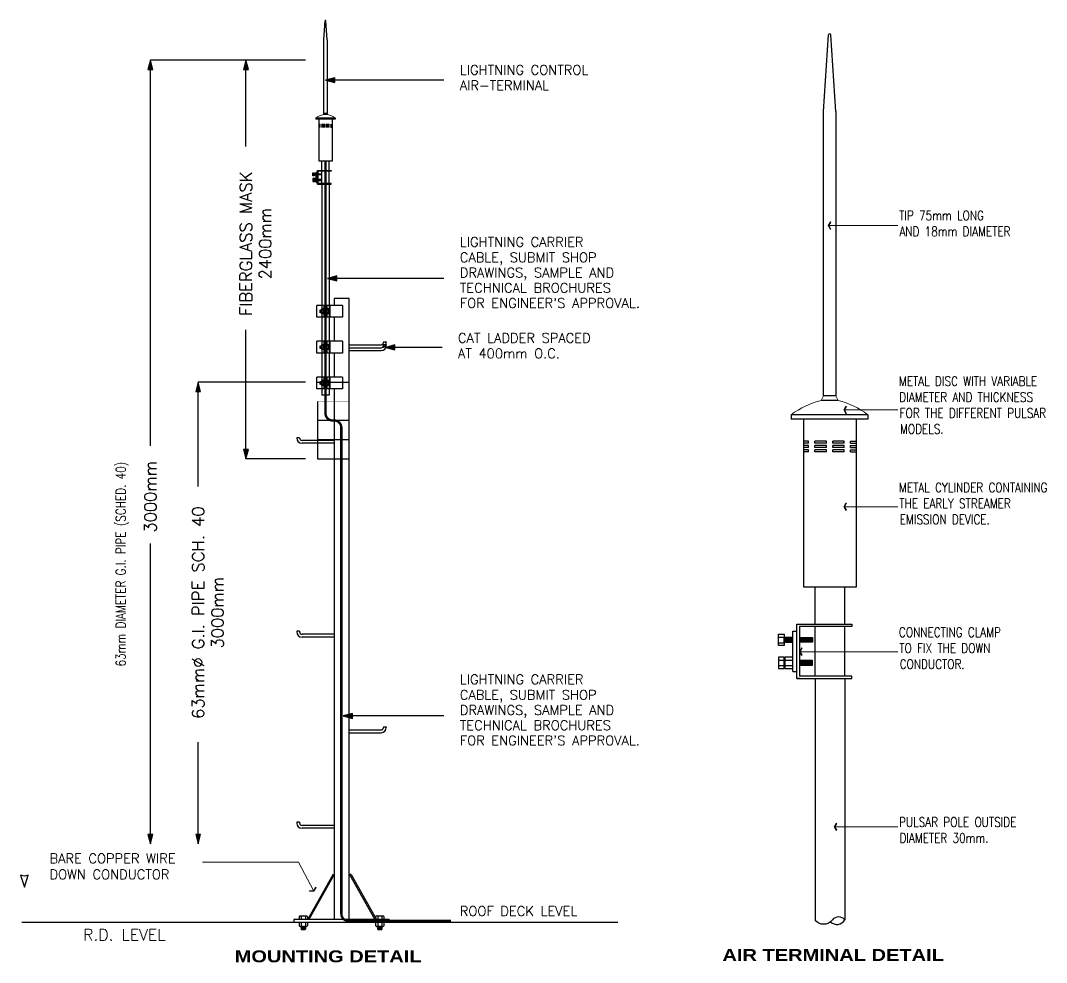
# Model space of a CAD drawing. Header units: inches. Extents: x 43476 to 109388, y -366 to 63191.
# Drawn here: x 71748 to 93215, y 43478 to 63191 of the extents above; entities that cross this region are included whole.
import ezdxf
from ezdxf.enums import TextEntityAlignment as Align

# ---------------------------------------------------------------- set-up
doc = ezdxf.new("R2010")
doc.units = ezdxf.units.IN
doc.header["$MEASUREMENT"] = 0
for name, pattern in [('CENTER', [2, 1.25, -0.25, 0.25, -0.25]), ('CENTERED', [61, 1, -20, 20, -20]), ('HIDDEN2', [0.1875, 0.125, -0.0625])]:
    doc.linetypes.add(name, pattern=pattern)
doc.layers.get('0').update_dxf_attribs({"true_color": 0xc2ced6})
for name, color, linetype in [('DIM', 1, 'Continuous'), ('KIDLAT', 1, 'Continuous'), ('OBJECT', 7, 'Continuous'), ('OLDDIM', 1, 'Continuous'), ('TBK', 6, 'Continuous'), ('TBLOCK', 7, 'Continuous')]:
    doc.layers.add(name, color=color, linetype=linetype)
doc.layers.add('text', color=2, linetype='Continuous', lineweight=0)
doc.styles.add('RAM1', font='sanssb__.ttf')
doc.styles.add('RomanS', font='romans.shx')

# ---------------------------------------------------------------- blocks, each defined once
blk = doc.blocks.new('TXT-ARW')
at = {"color": 3}
for p, q in [((-180, 312), (-222, 288)), ((-55, 0), (-222, 288)), ((-55, 0), (-222, -288)), ((0, 0), (-180, 312)), ((0, 0), (-180, -312)), ((-180, -312), (-222, -288))]:
    blk.add_line(p, q, dxfattribs=at)
blk = doc.blocks.new('ARROW3')
for p, q in [((-38, 160), (0, 0)), ((464, 0), (-38, 160)), ((0, 0), (-38, -160)), ((-38, -160), (464, 0))]:
    blk.add_line(p, q)

msp = doc.modelspace()

# ---------------------------------------------------------------- linework, layer by layer
at = {"color": 8}
for p, q in [((77862.7, 60001.6), (77891.7, 60001.6)), ((77862.7, 59942), (77862.7, 60001.6)), ((77862.7, 59986.1), (77891.7, 59986.1)), ((77862.7, 59957.5), (77891.7, 59957.5)), ((77891.7, 59942), (77862.7, 59942)), ((77891.7, 60001.6), (77891.7, 59942)), ((77937.4, 59984.2), (77891.7, 59984.2)), ((77891.7, 59959.4), (77891.7, 59984.2)), ((77891.7, 59959.4), (77937.4, 59959.4)), ((77892.1, 59984.2), (77892.1, 59959.4)), ((77895.3, 59984.2), (77895.3, 59959.4)), ((77898.6, 59984.2), (77898.6, 59959.4)), ((77901.8, 59984.2), (77901.8, 59959.4)), ((77905, 59984.2), (77905, 59959.4)), ((77908.3, 59984.2), (77908.3, 59959.4)), ((77911.5, 59984.2), (77911.5, 59959.4)), ((77914.7, 59984.2), (77914.7, 59959.4)), ((77918, 59984.2), (77918, 59959.4)), ((77921.2, 59984.2), (77921.2, 59959.4)), ((77924.5, 59984.2), (77924.5, 59959.4)), ((77927.7, 59984.2), (77927.7, 59959.4)), ((77930.9, 59984.2), (77930.9, 59959.4)), ((77934.2, 59984.2), (77934.2, 59959.4)), ((77937.4, 60017), (77958.7, 60017)), ((77937.4, 59807.1), (77937.4, 60017)), ((77958.7, 59769.5), (77958.7, 60054.6)), ((77958.7, 60054.6), (77971.9, 60054.6)), ((77958.7, 60054.6), (78244.7, 60054.6)), ((77971.9, 60041.4), (77971.9, 59782.7)), ((78244.7, 60041.4), (77971.9, 60041.4)), ((77971.9, 59984.2), (78039.5, 59984.2)), ((78039.5, 59959.4), (77971.9, 59959.4)), ((77974.8, 59984.2), (77974.8, 59959.4)), ((77978, 59984.2), (77978, 59959.4)), ((77981.3, 59984.2), (77981.3, 59959.4)), ((77984.5, 59984.2), (77984.5, 59959.4)), ((77987.8, 59984.2), (77987.8, 59959.4)), ((77991, 59984.2), (77991, 59959.4)), ((77994.2, 59984.2), (77994.2, 59959.4)), ((77997.5, 59984.2), (77997.5, 59959.4)), ((78000.7, 59984.2), (78000.7, 59959.4)), ((78003.9, 59984.2), (78003.9, 59959.4)), ((78007.2, 59984.2), (78007.2, 59959.4)), ((78010.4, 59984.2), (78010.4, 59959.4)), ((78013.6, 59984.2), (78013.6, 59959.4)), ((78016.9, 59984.2), (78016.9, 59959.4)), ((78020.1, 59984.2), (78020.1, 59959.4)), ((78023.4, 59984.2), (78023.4, 59959.4)), ((78026.6, 59984.2), (78026.6, 59959.4)), ((78029.8, 59984.2), (78029.8, 59959.4)), ((78033.1, 59984.2), (78033.1, 59959.4)), ((78036.3, 59984.2), (78036.3, 59959.4)), ((78039.5, 59984.2), (78039.5, 59959.4)), ((78244.7, 60054.6), (78244.7, 60041.4)), ((77862.7, 59882.1), (77862.7, 59822.5)), ((77891.7, 59882.1), (77862.7, 59882.1)), ((77862.7, 59866.6), (77891.7, 59866.6)), ((77862.7, 59838), (77891.7, 59838)), ((77862.7, 59822.5), (77891.7, 59822.5)), ((77891.7, 59822.5), (77891.7, 59882.1)), ((77891.7, 59864.7), (77895.7, 59864.7)), ((77891.7, 59864.7), (77891.7, 59839.9)), ((77895.7, 59839.9), (77891.7, 59839.9)), ((77937.4, 59882.1), (77895.7, 59882.1)), ((77895.7, 59882.1), (77895.7, 59822.5)), ((77895.7, 59866.6), (77937.4, 59866.6)), ((77895.7, 59838), (77937.4, 59838)), ((77895.7, 59822.5), (77937.4, 59822.5)), ((77937.4, 59822.5), (77937.4, 59882.1)), ((77937.4, 59807.1), (77958.7, 59807.1)), ((77958.7, 59769.5), (77971.9, 59769.5)), ((77971.9, 59769.5), (77958.7, 59769.5)), ((77958.7, 59769.5), (78244.7, 59769.5)), ((78039.5, 59864.7), (77971.9, 59864.7)), ((77971.9, 59839.9), (78039.5, 59839.9)), ((78244.7, 59782.7), (77971.9, 59782.7)), ((77974.8, 59839.9), (77974.8, 59864.7)), ((77978, 59839.9), (77978, 59864.7)), ((77981.3, 59839.9), (77981.3, 59864.7)), ((77984.5, 59839.9), (77984.5, 59864.7)), ((77987.8, 59839.9), (77987.8, 59864.7)), ((77991, 59839.9), (77991, 59864.7)), ((77994.2, 59839.9), (77994.2, 59864.7)), ((77997.5, 59839.9), (77997.5, 59864.7)), ((78000.7, 59839.9), (78000.7, 59864.7)), ((78003.9, 59839.9), (78003.9, 59864.7)), ((78007.2, 59839.9), (78007.2, 59864.7)), ((78010.4, 59839.9), (78010.4, 59864.7)), ((78013.6, 59839.9), (78013.6, 59864.7)), ((78016.9, 59839.9), (78016.9, 59864.7)), ((78020.1, 59839.9), (78020.1, 59864.7)), ((78023.4, 59839.9), (78023.4, 59864.7)), ((78026.6, 59839.9), (78026.6, 59864.7)), ((78029.8, 59839.9), (78029.8, 59864.7)), ((78033.1, 59839.9), (78033.1, 59864.7)), ((78036.3, 59839.9), (78036.3, 59864.7)), ((78039.5, 59839.9), (78039.5, 59864.7)), ((78244.7, 59769.5), (78244.7, 59782.7)), ((87994.9, 50559.5), (88047.8, 50559.5)), ((87994.9, 49418.7), (87994.9, 50559.5)), ((87994.9, 50559.5), (89139.2, 50559.5)), ((88047.8, 50506.6), (88047.8, 49471.6)), ((89139.2, 50506.6), (88047.8, 50506.6)), ((89139.2, 50559.5), (89139.2, 50506.6)), ((87610.8, 50347.5), (87726.6, 50347.5)), ((87610.8, 50108.8), (87610.8, 50347.5)), ((87610.8, 50285.4), (87726.6, 50285.4)), ((87726.6, 50347.5), (87726.6, 50108.8)), ((87909.7, 50277.9), (87726.6, 50277.9)), ((87726.6, 50178.4), (87726.6, 50277.9)), ((87728.4, 50277.9), (87728.4, 50178.4)), ((87741.3, 50277.9), (87741.3, 50178.4)), ((87754.3, 50277.9), (87754.3, 50178.4)), ((87767.2, 50277.9), (87767.2, 50178.4)), ((87780.2, 50277.9), (87780.2, 50178.4)), ((87793.1, 50277.9), (87793.1, 50178.4)), ((87806.1, 50277.9), (87806.1, 50178.4)), ((87819, 50277.9), (87819, 50178.4)), ((87832, 50277.9), (87832, 50178.4)), ((87844.9, 50277.9), (87844.9, 50178.4)), ((87857.9, 50277.9), (87857.9, 50178.4)), ((87870.8, 50277.9), (87870.8, 50178.4)), ((87883.8, 50277.9), (87883.8, 50178.4)), ((87896.7, 50277.9), (87896.7, 50178.4)), ((87909.7, 50408.9), (87994.9, 50408.9)), ((87909.7, 49569.3), (87909.7, 50408.9)), ((88047.8, 50277.9), (88318.3, 50277.9)), ((88059.3, 50277.9), (88059.3, 50178.4)), ((88072.3, 50277.9), (88072.3, 50178.4)), ((88085.2, 50277.9), (88085.2, 50178.4)), ((88098.2, 50277.9), (88098.2, 50178.4)), ((88111.1, 50277.9), (88111.1, 50178.4)), ((88124.1, 50277.9), (88124.1, 50178.4)), ((88137, 50277.9), (88137, 50178.4)), ((88150, 50277.9), (88150, 50178.4)), ((88162.9, 50277.9), (88162.9, 50178.4)), ((88175.9, 50277.9), (88175.9, 50178.4)), ((88188.8, 50277.9), (88188.8, 50178.4)), ((88201.8, 50277.9), (88201.8, 50178.4)), ((88214.7, 50277.9), (88214.7, 50178.4)), ((88227.7, 50277.9), (88227.7, 50178.4)), ((88240.6, 50277.9), (88240.6, 50178.4)), ((88253.6, 50277.9), (88253.6, 50178.4)), ((88266.5, 50277.9), (88266.5, 50178.4)), ((88279.5, 50277.9), (88279.5, 50178.4)), ((88292.4, 50277.9), (88292.4, 50178.4)), ((88305.4, 50277.9), (88305.4, 50178.4)), ((88318.3, 50277.9), (88318.3, 50178.4)), ((87610.8, 50170.9), (87726.6, 50170.9)), ((87726.6, 50108.8), (87610.8, 50108.8)), ((87726.6, 50178.4), (87909.7, 50178.4)), ((88318.3, 50178.4), (88047.8, 50178.4)), ((87610.8, 49869.4), (87610.8, 49630.7)), ((87726.6, 49869.4), (87610.8, 49869.4)), ((87610.8, 49807.3), (87726.6, 49807.3)), ((87726.6, 49630.7), (87726.6, 49869.4)), ((87909.7, 49869.4), (87742.7, 49869.4)), ((87742.7, 49869.4), (87742.7, 49630.7)), ((87742.7, 49807.3), (87909.7, 49807.3)), ((87909.7, 49630.7), (87909.7, 49869.4)), ((87610.8, 49692.8), (87726.6, 49692.8)), ((87610.8, 49630.7), (87726.6, 49630.7)), ((87726.6, 49799.8), (87742.7, 49799.8)), ((87726.6, 49799.8), (87726.6, 49700.4)), ((87742.7, 49700.4), (87726.6, 49700.4)), ((87742.7, 49692.8), (87909.7, 49692.8)), ((87742.7, 49630.7), (87909.7, 49630.7)), ((88318.3, 49799.8), (88047.8, 49799.8)), ((88047.8, 49700.4), (88318.3, 49700.4)), ((88059.3, 49700.4), (88059.3, 49799.8)), ((88072.3, 49700.4), (88072.3, 49799.8)), ((88085.2, 49700.4), (88085.2, 49799.8)), ((88098.2, 49700.4), (88098.2, 49799.8)), ((88111.1, 49700.4), (88111.1, 49799.8)), ((88124.1, 49700.4), (88124.1, 49799.8)), ((88137, 49700.4), (88137, 49799.8)), ((88150, 49700.4), (88150, 49799.8)), ((88162.9, 49700.4), (88162.9, 49799.8)), ((88175.9, 49700.4), (88175.9, 49799.8)), ((88188.8, 49700.4), (88188.8, 49799.8)), ((88201.8, 49700.4), (88201.8, 49799.8)), ((88214.7, 49700.4), (88214.7, 49799.8)), ((88227.7, 49700.4), (88227.7, 49799.8)), ((88240.6, 49700.4), (88240.6, 49799.8)), ((88253.6, 49700.4), (88253.6, 49799.8)), ((88266.5, 49700.4), (88266.5, 49799.8)), ((88279.5, 49700.4), (88279.5, 49799.8)), ((88292.4, 49700.4), (88292.4, 49799.8)), ((88305.4, 49700.4), (88305.4, 49799.8)), ((88318.3, 49700.4), (88318.3, 49799.8)), ((87909.7, 49569.3), (87994.9, 49569.3)), ((87994.9, 49418.7), (88047.8, 49418.7)), ((88047.8, 49418.7), (87994.9, 49418.7)), ((87994.9, 49418.7), (89139.2, 49418.7)), ((89139.2, 49471.6), (88047.8, 49471.6)), ((89139.2, 49418.7), (89139.2, 49471.6))]:
    msp.add_line(p, q, dxfattribs=at)
at = {"layer": 'KIDLAT', "color": 8}
for p, q in [((74465.3, 54287), (74465.3, 62358)), ((77713.1, 62358), (74465.3, 62358)), ((76465.3, 60552.6), (76465.3, 62358)), ((80605.8, 61942.5), (78129.1, 61942.5)), ((80605.8, 57793.5), (78170.8, 57793.5)), ((76465.3, 54020.9), (76465.3, 56720.3)), ((80567.8, 56349.5), (79389.1, 56349.5)), ((75465.3, 53442), (75465.3, 55620.9)), ((77713.1, 55620.9), (75465.3, 55620.9)), ((77713.1, 54020.9), (76465.3, 54020.9)), ((74465.3, 45960), (74465.3, 52248)), ((80605.8, 48638.5), (78500.2, 48638.5)), ((75465.3, 45960), (75465.3, 48088.4))]:
    msp.add_line(p, q, dxfattribs=at)
at = {"layer": 'KIDLAT'}
for p, q in [((77963.1, 55620.9), (78627.1, 55620.9)), ((78627.1, 54020.9), (78627.1, 55620.9)), ((77963.1, 55220.9), (77963.1, 54020.9)), ((78627.1, 54820.9), (77963.1, 54820.9)), ((78295.1, 54420.9), (78627.1, 54420.9)), ((77963.1, 54020.9), (78627.1, 54020.9)), ((78627.1, 46673.6), (78627.1, 54020.9))]:
    msp.add_line(p, q, dxfattribs=at)
at = {"layer": 'KIDLAT', "linetype": 'HIDDEN2'}
for p, q in [((78627.1, 55220.9), (77963.1, 55220.9)), ((77963.1, 54020.9), (78295.1, 54020.9))]:
    msp.add_line(p, q, dxfattribs=at)
at = {"layer": 'KIDLAT'}
for points in [[(74465.3, 62358), (74413.5, 62164.8), (74517, 62164.8)], [(76465.3, 62358), (76413.5, 62164.8), (76517, 62164.8)], [(78129.1, 61942.5), (78322.3, 61890.7), (78322.3, 61994.3)], [(78170.8, 57793.5), (78364, 57741.7), (78364, 57845.3)], [(79389.1, 56349.5), (79582.2, 56297.7), (79582.2, 56401.2)], [(75465.3, 55620.9), (75413.5, 55427.7), (75517, 55427.7)], [(76465.3, 54020.9), (76517, 54214), (76413.5, 54214)], [(78500.2, 48638.5), (78693.4, 48586.7), (78693.4, 48690.3)], [(74465.3, 45960), (74517, 46153.2), (74413.5, 46153.2)], [(75465.3, 45960), (75517, 46153.2), (75413.5, 46153.2)]]:
    msp.add_lwpolyline(points, close=True, dxfattribs=at)
at = {"layer": 'KIDLAT', "linetype": 'CENTER', "const_width": 50}
msp.add_lwpolyline([(78129.1, 60248.5), (78129.1, 55220.9)], dxfattribs=at)
at = {"layer": 'KIDLAT', "linetype": 'CENTERED', "const_width": 50}
msp.add_lwpolyline([(78461.1, 54420.9), (78461.1, 54670.9, 0.4142136), (78311.1, 54820.9), (78279.1, 54820.9, -0.4142136), (78129.1, 54970.9), (78129.1, 55220.9)], format="xyb", dxfattribs=at)
at = {"layer": 'KIDLAT', "linetype": 'CENTER', "const_width": 50}
msp.add_lwpolyline([(80757.2, 44347.1), (78611.1, 44347.1, -0.4142136), (78461.1, 44497.1), (78461.1, 54420.9)], format="xyb", dxfattribs=at)
at = {"layer": 'KIDLAT'}
for points in [[(74517, 62164.8), (74413.5, 62164.8), (74465.3, 62358)], [(76517, 62164.8), (76413.5, 62164.8), (76465.3, 62358)], [(78322.3, 61994.3), (78322.3, 61890.7), (78129.1, 61942.5)], [(78364, 57845.3), (78364, 57741.7), (78170.8, 57793.5)], [(79582.2, 56401.2), (79582.2, 56297.7), (79389.1, 56349.5)], [(75517, 55427.7), (75413.5, 55427.7), (75465.3, 55620.9)], [(76413.5, 54214), (76517, 54214), (76465.3, 54020.9)], [(78693.4, 48690.3), (78693.4, 48586.7), (78500.2, 48638.5)], [(74413.5, 46153.2), (74517, 46153.2), (74465.3, 45960)], [(75413.5, 46153.2), (75517, 46153.2), (75465.3, 45960)]]:
    msp.add_solid(points, dxfattribs=at)
at = {"layer": 'OBJECT', "color": 2}
for p, q in [((78097, 62784.8), (78122.8, 63185.2)), ((78161.2, 62784.8), (78135.3, 63185.2)), ((78097, 61248.2), (78097, 62784.8)), ((78161.2, 62784.8), (78161.2, 61248.2)), ((88548.1, 61287.5), (88651.6, 62889.5)), ((88805, 61287.5), (88701.5, 62889.5)), ((88548.1, 55335.2), (88548.1, 61287.5)), ((88805, 61287.5), (88805, 55335.2)), ((78053.3, 60054.6), (78053.3, 60248.5)), ((78208.4, 60054.6), (78208.4, 60248.5)), ((78053.4, 59769.5), (78053.4, 55348.8)), ((78208.4, 59769.5), (78208.4, 55348.8)), ((78208.4, 55348.8), (78053.4, 55348.8)), ((88373.4, 50559.5), (88373.4, 51335.2)), ((88993.8, 50559.5), (88993.8, 51335.2)), ((88373.8, 49418.7), (88373.8, 44368.5)), ((88993.8, 49418.7), (88993.8, 44368.5))]:
    msp.add_line(p, q, dxfattribs=at)
at = {"layer": 'OBJECT', "color": 3}
for p, q in [((78173.6, 61224.8), (78084.6, 61224.8)), ((78161.2, 61248.2), (78097, 61248.2)), ((77928.6, 61149.7), (77928.6, 61126.1)), ((78329.8, 61149.6), (77928.6, 61149.6)), ((78329.8, 61126.1), (77928.6, 61126.1)), ((78268, 61126.1), (77993.7, 61126.1)), ((77993.7, 60248.5), (77993.7, 61126.1)), ((78019, 61011.6), (77993.7, 61011.6)), ((78019, 61000.5), (77993.7, 61000.5)), ((78019, 60989.3), (77993.7, 60989.3)), ((78019, 60978.1), (77993.7, 60978.1)), ((78019, 61000.5), (78019, 61011.6)), ((78019, 60978.1), (78019, 60989.3)), ((78052.2, 61000.5), (78052.2, 61011.6)), ((78112.6, 61011.6), (78052.2, 61011.6)), ((78112.6, 61000.5), (78052.2, 61000.5)), ((78052.2, 60978.1), (78052.2, 60989.3)), ((78112.6, 60989.3), (78052.2, 60989.3)), ((78112.6, 60978.1), (78052.2, 60978.1)), ((78112.6, 61000.5), (78112.6, 61011.6)), ((78112.6, 60978.1), (78112.6, 60989.3)), ((78145.8, 61000.5), (78145.8, 61011.6)), ((78206.2, 61011.6), (78145.8, 61011.6)), ((78206.2, 61000.5), (78145.8, 61000.5)), ((78145.8, 60978.1), (78145.8, 60989.3)), ((78206.2, 60989.3), (78145.8, 60989.3)), ((78206.2, 60978.1), (78145.8, 60978.1)), ((78206.2, 61000.5), (78206.2, 61011.6)), ((78206.2, 60978.1), (78206.2, 60989.3)), ((78239.3, 61000.5), (78239.3, 61011.6)), ((78239.3, 61011.6), (78268, 61011.6)), ((78239.3, 61000.5), (78268, 61000.5)), ((78239.3, 60978.1), (78239.3, 60989.3)), ((78239.3, 60989.3), (78268, 60989.3)), ((78239.3, 60978.1), (78268, 60978.1)), ((78268, 61126.1), (78268, 60248.5)), ((78329.8, 61149.7), (78329.8, 61126.1)), ((78019, 60966.9), (77993.7, 60966.9)), ((78019, 60955.8), (77993.7, 60955.8)), ((78019, 60955.8), (78019, 60966.9)), ((78052.2, 60955.8), (78052.2, 60966.9)), ((78112.6, 60966.9), (78052.2, 60966.9)), ((78112.6, 60955.8), (78052.2, 60955.8)), ((78112.6, 60955.8), (78112.6, 60966.9)), ((78145.8, 60955.8), (78145.8, 60966.9)), ((78206.2, 60966.9), (78145.8, 60966.9)), ((78206.2, 60955.8), (78145.8, 60955.8)), ((78206.2, 60955.8), (78206.2, 60966.9)), ((78239.3, 60955.8), (78239.3, 60966.9)), ((78239.3, 60966.9), (78268, 60966.9)), ((78239.3, 60955.8), (78268, 60955.8)), ((78268, 60248.5), (77993.7, 60248.5)), ((78622.6, 57374.5), (78307.7, 57374.5)), ((78307.7, 57374.5), (78307.7, 57229.5)), ((78624.9, 44379), (78622.6, 57374.5)), ((78307.7, 56979.6), (78307.7, 56479.7)), ((78307.7, 56229.8), (78307.7, 55729.9)), ((78307.7, 55480), (78310.2, 44384.1)), ((88854.5, 55241.7), (88498.6, 55241.7)), ((88805, 55335.2), (88548.1, 55335.2)), ((87874.4, 54941), (87874.4, 54846.9)), ((89479.7, 54940.7), (87874.4, 54940.7)), ((89479.7, 54846.9), (87874.4, 54846.9)), ((88134.9, 51335.2), (88134.9, 54846.9)), ((89232.3, 54846.9), (88134.9, 54846.9)), ((89232.3, 54846.9), (89232.3, 51335.2)), ((89479.7, 54941), (89479.7, 54846.9)), ((88236.3, 54388.7), (88134.9, 54388.7)), ((88236.3, 54344), (88134.9, 54344)), ((88236.3, 54344), (88236.3, 54388.7)), ((88369, 54344), (88369, 54388.7)), ((88610.7, 54388.7), (88369, 54388.7)), ((88610.7, 54344), (88369, 54344)), ((88610.7, 54344), (88610.7, 54388.7)), ((88743.4, 54344), (88743.4, 54388.7)), ((88985.1, 54388.7), (88743.4, 54388.7)), ((88985.1, 54344), (88743.4, 54344)), ((88985.1, 54344), (88985.1, 54388.7)), ((89117.8, 54344), (89117.8, 54388.7)), ((89117.8, 54388.7), (89232.3, 54388.7)), ((89117.8, 54344), (89232.3, 54344)), ((88236.3, 54299.3), (88134.9, 54299.3)), ((88236.3, 54254.6), (88134.9, 54254.6)), ((88236.3, 54209.9), (88134.9, 54209.9)), ((88236.3, 54165.2), (88134.9, 54165.2)), ((88236.3, 54254.6), (88236.3, 54299.3)), ((88236.3, 54165.2), (88236.3, 54209.9)), ((88369, 54254.6), (88369, 54299.3)), ((88610.7, 54299.3), (88369, 54299.3)), ((88610.7, 54254.6), (88369, 54254.6)), ((88369, 54165.2), (88369, 54209.9)), ((88610.7, 54209.9), (88369, 54209.9)), ((88610.7, 54165.2), (88369, 54165.2)), ((88610.7, 54254.6), (88610.7, 54299.3)), ((88610.7, 54165.2), (88610.7, 54209.9)), ((88743.4, 54254.6), (88743.4, 54299.3)), ((88985.1, 54299.3), (88743.4, 54299.3)), ((88985.1, 54254.6), (88743.4, 54254.6)), ((88743.4, 54165.2), (88743.4, 54209.9)), ((88985.1, 54209.9), (88743.4, 54209.9)), ((88985.1, 54165.2), (88743.4, 54165.2)), ((88985.1, 54254.6), (88985.1, 54299.3)), ((88985.1, 54165.2), (88985.1, 54209.9)), ((89117.8, 54254.6), (89117.8, 54299.3)), ((89117.8, 54299.3), (89232.3, 54299.3)), ((89117.8, 54254.6), (89232.3, 54254.6)), ((89117.8, 54165.2), (89117.8, 54209.9)), ((89117.8, 54209.9), (89232.3, 54209.9)), ((89117.8, 54165.2), (89232.3, 54165.2)), ((89232.3, 51335.2), (88134.9, 51335.2)), ((78280.3, 45311.8), (77750.1, 44372.1)), ((78310.6, 45316.9), (77780.4, 44377.2)), ((78275.2, 45316.9), (78310.6, 45316.9)), ((78629.9, 45316.9), (79160.1, 44377.2)), ((78665.2, 45316.9), (78629.9, 45316.9)), ((78665.2, 45316.9), (79195.4, 44377.2)), ((79464.9, 44377.2), (77465.4, 44377.2)), ((77465.4, 44377.2), (77465.4, 44317.2)), ((79464.9, 44317.2), (77465.4, 44317.2)), ((79464.9, 44377.2), (79464.9, 44317.2))]:
    msp.add_line(p, q, dxfattribs=at)
at = {"layer": 'OBJECT', "color": 8}
for p, q in [((78053.3, 59782.7), (78053.3, 60041.4)), ((78208.4, 59782.7), (78208.4, 60041.4)), ((78482.7, 57229.5), (77947.8, 57229.5)), ((77947.8, 56979.6), (77947.8, 57229.5)), ((78015.3, 57128.9), (78015.3, 57080.2)), ((78018.1, 57134.5), (78015.6, 57080.2)), ((78018.1, 57080.2), (78020.9, 57128.9)), ((78023.7, 57134.5), (78020.9, 57074.5)), ((78023.7, 57080.2), (78026.5, 57128.9)), ((78029.3, 57134.5), (78026.5, 57074.5)), ((78029.3, 57080.2), (78032.2, 57128.9)), ((78035, 57134.5), (78032.2, 57074.5)), ((78035, 57080.2), (78037.8, 57128.9)), ((78040.6, 57134.5), (78037.8, 57074.5)), ((78040.6, 57080.2), (78043.4, 57128.9)), ((78046.2, 57134.5), (78043.4, 57074.5)), ((78047.2, 57143.5), (78047.2, 57065.6)), ((78092.1, 57156.5), (78052.8, 57156.5)), ((78092.1, 57130.5), (78052.8, 57130.5)), ((78097.8, 57229.5), (78097.8, 56979.6)), ((78127.8, 57229.5), (78127.8, 56979.6)), ((78157.8, 57229.5), (78157.8, 56979.6)), ((78197.1, 57156.5), (78157.8, 57156.5)), ((78197.1, 57130.5), (78157.8, 57130.5)), ((78202.7, 57143.5), (78202.7, 57065.6)), ((78219.2, 57229.5), (78219.2, 56979.6)), ((78482.7, 57229.5), (78482.7, 56979.6)), ((78482.7, 56979.6), (77947.8, 56979.6)), ((78018.1, 57080.2), (78015.3, 57080.2)), ((78046.2, 57080.2), (78047.2, 57096.4)), ((78092.1, 57078.6), (78052.8, 57078.6)), ((78092.1, 57052.6), (78052.8, 57052.6)), ((78197.1, 57078.6), (78157.8, 57078.6)), ((78197.1, 57052.6), (78157.8, 57052.6)), ((78482.7, 56479.7), (77947.8, 56479.7)), ((77947.8, 56229.8), (77947.8, 56479.7)), ((78097.8, 56479.7), (78097.8, 56229.8)), ((78127.8, 56479.7), (78127.8, 56229.8)), ((78157.8, 56479.7), (78157.8, 56229.8)), ((78219.2, 56479.7), (78219.2, 56229.8)), ((78482.7, 56479.7), (78482.7, 56229.8)), ((79342.4, 56469.4), (79402.4, 56469.4)), ((79342.4, 56469.4), (79342.4, 56454.4)), ((79402.4, 56469.4), (79402.4, 56454.4)), ((78015.3, 56379.1), (78015.3, 56330.4)), ((78018.1, 56330.4), (78015.3, 56330.4)), ((78018.1, 56384.7), (78015.6, 56330.4)), ((78018.1, 56330.4), (78020.9, 56379.1)), ((78023.7, 56384.7), (78020.9, 56324.8)), ((78023.7, 56330.4), (78026.5, 56379.1)), ((78029.3, 56384.7), (78026.5, 56324.8)), ((78029.3, 56330.4), (78032.2, 56379.1)), ((78035, 56384.7), (78032.2, 56324.8)), ((78035, 56330.4), (78037.8, 56379.1)), ((78040.6, 56384.7), (78037.8, 56324.8)), ((78040.6, 56330.4), (78043.4, 56379.1)), ((78046.2, 56384.7), (78043.4, 56324.8)), ((78046.2, 56330.4), (78047.2, 56346.6)), ((78047.2, 56393.7), (78047.2, 56315.8)), ((78092.1, 56406.7), (78052.8, 56406.7)), ((78092.1, 56380.7), (78052.8, 56380.7)), ((78092.1, 56328.8), (78052.8, 56328.8)), ((78092.1, 56302.8), (78052.8, 56302.8)), ((78197.1, 56406.7), (78157.8, 56406.7)), ((78197.1, 56380.7), (78157.8, 56380.7)), ((78197.1, 56328.8), (78157.8, 56328.8)), ((78197.1, 56302.8), (78157.8, 56302.8)), ((78202.7, 56393.7), (78202.7, 56315.8)), ((78622.6, 56404.4), (79292.4, 56404.4)), ((78622.6, 56344.4), (79292.4, 56344.4)), ((78622.6, 56344.4), (79292.4, 56344.4)), ((78622.6, 56284.4), (79292.4, 56284.4)), ((79342.4, 56409.4), (79402.4, 56409.4)), ((79342.4, 56409.4), (79342.4, 56394.4)), ((79402.4, 56409.4), (79402.4, 56394.4)), ((78482.7, 56229.8), (77947.8, 56229.8)), ((78482.7, 55729.9), (77947.8, 55729.9)), ((77947.8, 55480), (77947.8, 55729.9)), ((78015.3, 55629.3), (78015.3, 55580.6)), ((78018.1, 55635), (78015.6, 55580.6)), ((78018.1, 55580.6), (78020.9, 55629.3)), ((78023.7, 55635), (78020.9, 55575)), ((78023.7, 55580.6), (78026.5, 55629.3)), ((78029.3, 55635), (78026.5, 55575)), ((78029.3, 55580.6), (78032.2, 55629.3)), ((78035, 55635), (78032.2, 55575)), ((78035, 55580.6), (78037.8, 55629.3)), ((78040.6, 55635), (78037.8, 55575)), ((78040.6, 55580.6), (78043.4, 55629.3)), ((78046.2, 55635), (78043.4, 55575)), ((78047.2, 55643.9), (78047.2, 55566)), ((78092.1, 55656.9), (78052.8, 55656.9)), ((78092.1, 55630.9), (78052.8, 55630.9)), ((78097.8, 55729.9), (78097.8, 55480)), ((78127.8, 55729.9), (78127.8, 55480)), ((78157.8, 55729.9), (78157.8, 55480)), ((78197.1, 55656.9), (78157.8, 55656.9)), ((78197.1, 55630.9), (78157.8, 55630.9)), ((78202.7, 55643.9), (78202.7, 55566)), ((78219.2, 55729.9), (78219.2, 55480)), ((78482.7, 55729.9), (78482.7, 55480)), ((78482.7, 55480), (77947.8, 55480)), ((78018.1, 55580.6), (78015.3, 55580.6)), ((78046.2, 55580.6), (78047.2, 55596.8)), ((78092.1, 55579), (78052.8, 55579)), ((78092.1, 55553), (78052.8, 55553)), ((78197.1, 55579), (78157.8, 55579)), ((78197.1, 55553), (78157.8, 55553)), ((77587.9, 54454.8), (77527.9, 54454.8)), ((78307.7, 54404.8), (77637.9, 54404.8)), ((78307.7, 54344.8), (77637.9, 54344.8)), ((77963.1, 54420.9), (78295.1, 54420.9)), ((88373.4, 49471.6), (88373.4, 50506.6)), ((88993.8, 49471.6), (88993.8, 50506.6)), ((77587.9, 50410.7), (77527.9, 50410.7)), ((77527.9, 50410.7), (77527.9, 50395.7)), ((77587.9, 50410.7), (77587.9, 50395.7)), ((78307.7, 50345.7), (77637.9, 50345.7)), ((78307.7, 50285.7), (77637.9, 50285.7)), ((78622.6, 48346.2), (79292.4, 48346.2)), ((79342.4, 48411.1), (79402.4, 48411.1)), ((79342.4, 48411.1), (79342.4, 48396.1)), ((79402.4, 48411.1), (79402.4, 48396.1)), ((78622.6, 48286.2), (79292.4, 48286.2)), ((77587.9, 46411.6), (77527.9, 46411.6)), ((77527.9, 46411.6), (77527.9, 46396.6)), ((77587.9, 46411.6), (77587.9, 46396.6)), ((78307.7, 46346.6), (77637.9, 46346.6)), ((78307.7, 46286.6), (77637.9, 46286.6)), ((77578.8, 44442.8), (77578.8, 44377.2)), ((77600.5, 44452.1), (77730.3, 44452.1)), ((77622.1, 44442.8), (77622.1, 44377.2)), ((77708.7, 44442.8), (77708.7, 44377.2)), ((77752, 44442.8), (77752, 44377.2)), ((79178.4, 44442.8), (79178.4, 44377.2)), ((79200, 44452.1), (79329.9, 44452.1)), ((79221.6, 44442.8), (79221.6, 44377.2)), ((79308.2, 44442.8), (79308.2, 44377.2)), ((79351.5, 44442.8), (79351.5, 44377.2)), ((77578.8, 44307.8), (77578.8, 44242.2)), ((77600.5, 44232.8), (77730.3, 44232.8)), ((77615.4, 44230.6), (77715.4, 44225.9)), ((77622.1, 44307.8), (77622.1, 44242.2)), ((77706, 44221.2), (77624.8, 44225.9)), ((77706, 44230.6), (77667.3, 44232.8)), ((77708.7, 44307.8), (77708.7, 44242.2)), ((77752, 44307.8), (77752, 44242.2)), ((79178.4, 44307.8), (79178.4, 44242.2)), ((79200, 44232.8), (79329.9, 44232.8)), ((79214.9, 44230.6), (79314.9, 44225.9)), ((79221.6, 44307.8), (79221.6, 44242.2)), ((79305.5, 44221.2), (79224.3, 44225.9)), ((79305.5, 44230.6), (79266.8, 44232.8)), ((79308.2, 44307.8), (79308.2, 44242.2)), ((79351.5, 44307.8), (79351.5, 44242.2)), ((77615.4, 44221.2), (77715.4, 44216.5)), ((77615.4, 44211.8), (77715.4, 44207.2)), ((77615.4, 44202.5), (77715.4, 44197.8)), ((77615.4, 44193.1), (77715.4, 44188.4)), ((77615.4, 44183.7), (77715.4, 44179)), ((77615.4, 44174.4), (77706, 44170.1)), ((77706, 44211.8), (77624.8, 44216.5)), ((77706, 44202.5), (77624.8, 44207.2)), ((77706, 44193.1), (77624.8, 44197.8)), ((77706, 44183.7), (77624.8, 44188.4)), ((77706, 44174.4), (77624.8, 44179)), ((77624.8, 44169.7), (77706, 44169.7)), ((77706, 44174.4), (77706, 44169.7)), ((79214.9, 44221.2), (79314.9, 44216.5)), ((79214.9, 44211.8), (79314.9, 44207.2)), ((79214.9, 44202.5), (79314.9, 44197.8)), ((79214.9, 44193.1), (79314.9, 44188.4)), ((79214.9, 44183.7), (79314.9, 44179)), ((79214.9, 44174.4), (79305.5, 44170.1)), ((79305.5, 44211.8), (79224.3, 44216.5)), ((79305.5, 44202.5), (79224.3, 44207.2)), ((79305.5, 44193.1), (79224.3, 44197.8)), ((79305.5, 44183.7), (79224.3, 44188.4)), ((79305.5, 44174.4), (79224.3, 44179)), ((79224.3, 44169.7), (79305.5, 44169.7)), ((79305.5, 44174.4), (79305.5, 44169.7))]:
    msp.add_line(p, q, dxfattribs=at)
at = {"layer": 'OBJECT'}
msp.add_line((84244.4, 44317.2), (71777.9, 44317.2), dxfattribs=at)
at = {"layer": 'OBJECT', "color": 8}
for points in [[(78020.9, 57128.9), (78018.1, 57134.5), (78015.3, 57128.9)], [(78026.5, 57128.9), (78023.7, 57134.5), (78020.9, 57128.9)], [(78032.2, 57128.9), (78029.3, 57134.5), (78026.5, 57128.9)], [(78037.8, 57128.9), (78035, 57134.5), (78032.2, 57128.9)], [(78043.4, 57128.9), (78040.6, 57134.5), (78037.8, 57128.9)], [(78047.2, 57132.7), (78046.2, 57134.5), (78043.4, 57128.9)], [(78023.7, 57080.2), (78020.9, 57074.5), (78018.1, 57080.2)], [(78029.3, 57080.2), (78026.5, 57074.5), (78023.7, 57080.2)], [(78035, 57080.2), (78032.2, 57074.5), (78029.3, 57080.2)], [(78040.6, 57080.2), (78037.8, 57074.5), (78035, 57080.2)], [(78046.2, 57080.2), (78043.4, 57074.5), (78040.6, 57080.2)], [(78047.2, 57078.3), (78046.2, 57080.2)], [(78020.9, 56379.1), (78018.1, 56384.7), (78015.3, 56379.1)], [(78023.7, 56330.4), (78020.9, 56324.8), (78018.1, 56330.4)], [(78026.5, 56379.1), (78023.7, 56384.7), (78020.9, 56379.1)], [(78029.3, 56330.4), (78026.5, 56324.8), (78023.7, 56330.4)], [(78032.2, 56379.1), (78029.3, 56384.7), (78026.5, 56379.1)], [(78035, 56330.4), (78032.2, 56324.8), (78029.3, 56330.4)], [(78037.8, 56379.1), (78035, 56384.7), (78032.2, 56379.1)], [(78040.6, 56330.4), (78037.8, 56324.8), (78035, 56330.4)], [(78043.4, 56379.1), (78040.6, 56384.7), (78037.8, 56379.1)], [(78046.2, 56330.4), (78043.4, 56324.8), (78040.6, 56330.4)], [(78047.2, 56382.9), (78046.2, 56384.7), (78043.4, 56379.1)], [(78047.2, 56328.5), (78046.2, 56330.4)], [(78020.9, 55629.3), (78018.1, 55635), (78015.3, 55629.3)], [(78026.5, 55629.3), (78023.7, 55635), (78020.9, 55629.3)], [(78032.2, 55629.3), (78029.3, 55635), (78026.5, 55629.3)], [(78037.8, 55629.3), (78035, 55635), (78032.2, 55629.3)], [(78043.4, 55629.3), (78040.6, 55635), (78037.8, 55629.3)], [(78047.2, 55633.1), (78046.2, 55635), (78043.4, 55629.3)], [(78023.7, 55580.6), (78020.9, 55575), (78018.1, 55580.6)], [(78029.3, 55580.6), (78026.5, 55575), (78023.7, 55580.6)], [(78035, 55580.6), (78032.2, 55575), (78029.3, 55580.6)], [(78040.6, 55580.6), (78037.8, 55575), (78035, 55580.6)], [(78046.2, 55580.6), (78043.4, 55575), (78040.6, 55580.6)], [(78047.2, 55578.7), (78046.2, 55580.6)], [(77619.9, 44232.8), (77615.4, 44230.6), (77624.8, 44225.9)], [(77624.8, 44225.9), (77615.4, 44221.2), (77624.8, 44216.5)], [(77710.5, 44232.8), (77706, 44230.6)], [(77706, 44230.6), (77715.4, 44225.9), (77706, 44221.2)], [(79219.4, 44232.8), (79214.9, 44230.6), (79224.3, 44225.9)], [(79224.3, 44225.9), (79214.9, 44221.2), (79224.3, 44216.5)], [(79310, 44232.8), (79305.5, 44230.6)], [(79305.5, 44230.6), (79314.9, 44225.9), (79305.5, 44221.2)], [(77624.8, 44216.5), (77615.4, 44211.8), (77624.8, 44207.2)], [(77624.8, 44207.2), (77615.4, 44202.5), (77624.8, 44197.8)], [(77624.8, 44197.8), (77615.4, 44193.1), (77624.8, 44188.4)], [(77624.8, 44188.4), (77615.4, 44183.7), (77624.8, 44179)], [(77624.8, 44179), (77615.4, 44174.4), (77624.8, 44169.7)], [(77706, 44221.2), (77715.4, 44216.5), (77706, 44211.8)], [(77706, 44211.8), (77715.4, 44207.2), (77706, 44202.5)], [(77706, 44202.5), (77715.4, 44197.8), (77706, 44193.1)], [(77706, 44193.1), (77715.4, 44188.4), (77706, 44183.7)], [(77706, 44183.7), (77715.4, 44179), (77706, 44174.4)], [(79224.3, 44216.5), (79214.9, 44211.8), (79224.3, 44207.2)], [(79224.3, 44207.2), (79214.9, 44202.5), (79224.3, 44197.8)], [(79224.3, 44197.8), (79214.9, 44193.1), (79224.3, 44188.4)], [(79224.3, 44188.4), (79214.9, 44183.7), (79224.3, 44179)], [(79224.3, 44179), (79214.9, 44174.4), (79224.3, 44169.7)], [(79305.5, 44221.2), (79314.9, 44216.5), (79305.5, 44211.8)], [(79305.5, 44211.8), (79314.9, 44207.2), (79305.5, 44202.5)], [(79305.5, 44202.5), (79314.9, 44197.8), (79305.5, 44193.1)], [(79305.5, 44193.1), (79314.9, 44188.4), (79305.5, 44183.7)], [(79305.5, 44183.7), (79314.9, 44179), (79305.5, 44174.4)]]:
    msp.add_lwpolyline(points, dxfattribs=at)
at = {"layer": 'OBJECT', "color": 2}
msp.add_lwpolyline([(88697.4, 44328.1, 0.4871293), (88993.8, 44368.5, 0.5003455), (88735.5, 44368.5, -0.5079452), (88373.8, 44368.5, -0.5079452)], format="xyb", dxfattribs=at)
for centre, radius in [((78129.1, 63184.7), 6.25), ((88676.5, 62887.6), 25)]:
    msp.add_arc(centre, radius, 4.54393, 175.45623, dxfattribs=at)
at = {"layer": 'OBJECT', "color": 8}
for centre, radius, start, end in [((78065, 57143.5), 17.8, 133.17355, 226.82645), ((78110, 57104.5), 62.8, 155.5673, 204.4327), ((78080, 57143.5), 17.8, 313.17355, 46.82645), ((78035, 57104.5), 62.8, 335.5673, 24.4327), ((78184.9, 57143.5), 17.8, 313.17355, 46.82645), ((78139.9, 57104.5), 62.8, 335.5673, 24.4327), ((78065, 57065.6), 17.8, 133.17355, 226.82645), ((78080, 57065.6), 17.8, 313.17355, 46.82645), ((78184.9, 57065.6), 17.8, 313.17355, 46.82645), ((78065, 56393.7), 17.8, 133.17355, 226.82645), ((78110, 56354.7), 62.8, 155.5673, 204.4327), ((78065, 56315.8), 17.8, 133.17355, 226.82645), ((78080, 56393.7), 17.8, 313.17355, 46.82645), ((78035, 56354.7), 62.8, 335.5673, 24.4327), ((78080, 56315.8), 17.8, 313.17355, 46.82645), ((78184.9, 56393.7), 17.8, 313.17355, 46.82645), ((78139.9, 56354.7), 62.8, 335.5673, 24.4327), ((78184.9, 56315.8), 17.8, 313.17355, 46.82645), ((79292.4, 56454.4), 50, 270, 0), ((79292.4, 56454.4), 110, 270, 0), ((79292.4, 56394.4), 50, 270, 0), ((79292.4, 56394.4), 110, 270, 0), ((78065, 55643.9), 17.8, 133.17355, 226.82645), ((78110, 55605), 62.8, 155.5673, 204.4327), ((78080, 55643.9), 17.8, 313.17355, 46.82645), ((78035, 55605), 62.8, 335.5673, 24.4327), ((78184.9, 55643.9), 17.8, 313.17355, 46.82645), ((78139.9, 55605), 62.8, 335.5673, 24.4327), ((78065, 55566), 17.8, 133.17355, 226.82645), ((78080, 55566), 17.8, 313.17355, 46.82645), ((78184.9, 55566), 17.8, 313.17355, 46.82645), ((77637.9, 54454.8), 110, 180, 270), ((77637.9, 54454.8), 50, 180, 270), ((77637.9, 50395.7), 110, 180, 270), ((77637.9, 50395.7), 50, 180, 270), ((79292.4, 48396.1), 110, 270, 0), ((79292.4, 48396.1), 50, 270, 0), ((77637.9, 46396.6), 110, 180, 270), ((77637.9, 46396.6), 50, 180, 270), ((77600.5, 44422.5), 29.7, 43.17355, 136.82645), ((77665.4, 44347.5), 104.7, 65.5673, 114.4327), ((77730.3, 44422.5), 29.7, 43.17355, 136.82645), ((79200, 44422.5), 29.7, 43.17355, 136.82645), ((79264.9, 44347.5), 104.7, 65.5673, 114.4327), ((79329.9, 44422.5), 29.7, 43.17355, 136.82645), ((77600.5, 44287.5), 29.7, 43.17355, 136.82645), ((77600.5, 44262.5), 29.7, 223.17355, 316.82645), ((77665.4, 44212.5), 104.7, 65.5673, 114.4327), ((77665.4, 44337.5), 104.7, 245.5673, 294.4327), ((77730.3, 44287.5), 29.7, 43.17355, 136.82645), ((77730.3, 44262.5), 29.7, 223.17355, 316.82645), ((79200, 44287.5), 29.7, 43.17355, 136.82645), ((79200, 44262.5), 29.7, 223.17355, 316.82645), ((79264.9, 44212.5), 104.7, 65.5673, 114.4327), ((79264.9, 44337.5), 104.7, 245.5673, 294.4327), ((79329.9, 44287.5), 29.7, 43.17355, 136.82645), ((79329.9, 44262.5), 29.7, 223.17355, 316.82645)]:
    msp.add_arc(centre, radius, start, end, dxfattribs=at)
at = {"layer": 'text'}
for p, q in [((78097, 61248.2), (78084.6, 61224.8)), ((78161.2, 61248.2), (78173.6, 61224.8)), ((88548.1, 55335.2), (88498.6, 55241.7)), ((88805, 55335.2), (88854.5, 55241.7))]:
    msp.add_line(p, q, dxfattribs=at)
at = {"layer": 'text', "color": 8}
for p, q in [((88649.2, 58899.6), (90107.6, 58899.6)), ((88974.4, 55040.9), (90107.6, 55040.9)), ((88974.4, 53015.7), (90107.6, 53015.7)), ((88046.3, 49981.5), (90107.6, 49981.5)), ((88772.4, 46317.5), (90107.6, 46317.5))]:
    msp.add_line(p, q, dxfattribs=at)
at = {"layer": 'text', "color": 8, "flags": 128}
msp.add_lwpolyline([(77881.6, 44982.7), (77564.3, 45579.5), (75552.5, 45579.5)], dxfattribs=at)
at = {"layer": 'text'}
for centre, radius, start, end in [((78197.9, 60790.2), 449.2, 104.61101, 126.83991), ((78060.3, 60790.2), 449.2, 53.16009, 75.38899), ((88951.9, 53502.7), 1797.2, 104.61101, 126.83991), ((88401.2, 53502.7), 1797.2, 53.16009, 75.38899)]:
    msp.add_arc(centre, radius, start, end, dxfattribs=at)

# ---------------------------------------------------------------- block references
at = {"layer": 'OLDDIM', "xscale": 0.4998578429222107, "yscale": 0.4998578429222107, "zscale": 0.4998577755867051, "rotation": 270}
msp.add_blockref('ARROW3', (71828.3, 45287.9), dxfattribs=at)
at = {"layer": 'text', "color": 8}
for p, xscale, yscale, zscale, rotation in [((88649, 58899.6), 0.2500000596046448, 0.2500000596046448, 0.25, 180), ((88974.1, 55040.9), 0.2500000596046448, 0.2500000596046448, 0.25, 180), ((88974.1, 53015.7), 0.2500000596046448, 0.2500000596046448, 0.25, 180), ((88046.1, 49981.5), 0.2500000596046448, 0.2500000596046448, 0.25, 180), ((88772.2, 46317.5), 0.2500000596046448, 0.2500000596046448, 0.25, 180), ((77886, 44967.9), 0.2499288731681497, 0.249928891658783, 0.2499288877933526, 300.0000103364254)]:
    msp.add_blockref('TXT-ARW', p, dxfattribs=dict(at, xscale=xscale, yscale=yscale, zscale=zscale, rotation=rotation))

# ---------------------------------------------------------------- texts
at = {"layer": 'DIM', "color": 2, "style": 'RomanS', "width": 0.8}
msp.add_text('63mm DIAMETER G.I. PIPE (SCHED. 40)', height=200, rotation=90, dxfattribs=at).set_placement((73743.9, 51815), align=Align.TOP_CENTER)
at = {"layer": 'KIDLAT', "style": 'RomanS'}
for s, p in [('FIBERGLASS MASK', (76465.3, 58522.1)), ('2400mm', (76870, 58522.1)), ('3000mm', (74465.3, 53224.7)), ('63mm%%C G.I. PIPE SCH. 40', (75465.3, 50799.6)), ('3000mm', (75870, 50799.6))]:
    msp.add_text(s, height=250, rotation=90, dxfattribs=at).set_placement(p, align=Align.MIDDLE)
at = {"layer": 'TBK', "width": 3127.2, "attachment_point": 1, "style": 'RomanS'}
for s, insert, char_height in [('{\\C3;BARE COPPER WIRE DOWN CONDUCTOR}', (72353.6, 45755.6), 200), ('{\\C3;R.D. LEVEL}', (73057.1, 44177.2), 240)]:
    msp.add_mtext(s, dxfattribs=dict(at, insert=insert, char_height=char_height))
at = {"layer": 'TBLOCK', "color": 2, "style": 'RAM1', "width": 1.2}
for s, p in [('MOUNTING DETAIL', (78184.4, 43481.8)), ('AIR TERMINAL DETAIL', (88751.9, 43510.3, -1000))]:
    msp.add_text(s, height=250, dxfattribs=at).set_placement(p, align=Align.CENTER)
at = {"layer": 'text', "style": 'RomanS'}
for s, p in [('LIGHTNING CONTROL', (80939.1, 62057.6)), ('AIR-TERMINAL', (80939.1, 61733.8)), ('LIGHTNING CARRIER', (80939.1, 58457.5)), ('CABLE, SUBMIT SHOP', (80939.1, 58133.7)), ('DRAWINGS, SAMPLE AND', (80939.1, 57815.5)), ('TECHNICAL BROCHURES', (80939.1, 57497.3)), ("FOR ENGINEER'S APPROVAL.", (80939.1, 57179.1)), ('CAT LADDER SPACED', (80901.1, 56448.5)), ('AT 400mm O.C.', (80901.1, 56124.7)), ('LIGHTNING CARRIER', (80939.1, 49302.5)), ('CABLE, SUBMIT SHOP', (80939.1, 48978.7)), ('DRAWINGS, SAMPLE AND', (80939.1, 48660.5)), ('TECHNICAL BROCHURES', (80939.1, 48342.3)), ("FOR ENGINEER'S APPROVAL.", (80939.1, 48024.1)), ('ROOF DECK LEVEL', (80939.1, 44454))]:
    msp.add_text(s, height=200, dxfattribs=at).set_placement(p)
at = {"layer": 'text', "style": 'RomanS', "width": 0.8}
for s, p in [('TIP 75mm LONG', (90130.9, 59010.7)), ('AND 18mm DIAMETER', (90138.6, 58677.4)), ('METAL DISC WITH VARIABLE ', (90128.4, 55542.6)), ('DIAMETER AND THICKNESS', (90136, 55209.2)), ('FOR THE DIFFERENT PULSAR', (90143.6, 54875.9)), ('MODELS.', (90151.3, 54542.6)), ('METAL CYLINDER CONTAINING', (90129.7, 53318.1)), ('THE EARLY STREAMER ', (90137.3, 52984.8)), ('EMISSION DEVICE.', (90144.9, 52651.5)), ('CONNECTING CLAMP', (90129.7, 50288.3)), ('TO FIX THE DOWN ', (90137.3, 49955)), ('CONDUCTOR.', (90144.9, 49621.6)), ('PULSAR POLE OUTSIDE', (90130.9, 46317.5)), ('DIAMETER 30mm.', (90138.6, 45984.1))]:
    msp.add_text(s, height=200, dxfattribs=at).set_placement(p)

doc.saveas('drawing.dxf')
